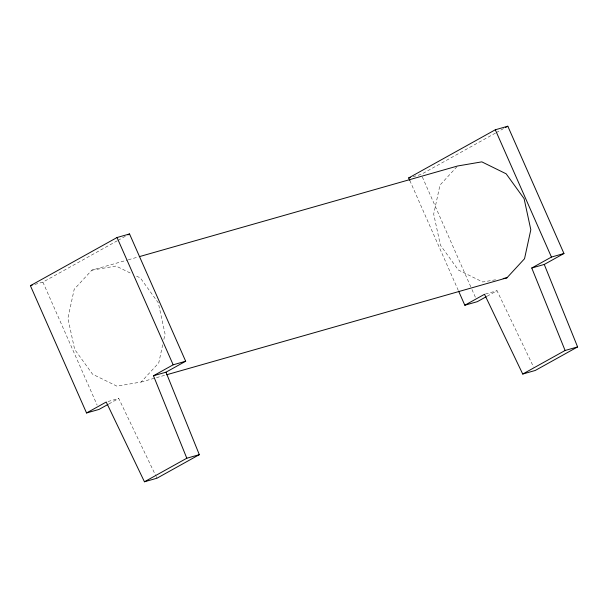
<?xml version="1.0" encoding="UTF-8"?>
<svg xmlns="http://www.w3.org/2000/svg" width="608" height="608" viewBox="0 0 608 608"><rect width="100%" height="100%" fill="white"/><g stroke="black" fill="none" stroke-linecap="round" stroke-linejoin="round"><path stroke-width="0.46" stroke-dasharray="3.04 2.28" d="M162.686 344.782L158.756 362.892L141.14 382.022L116.918 386.164L92.576 374.209L74.64 349.364L67.914 318.288L74.199 289.302L91.816 270.18L127.391 260.042M163.864 339.348L165.049 333.914L158.316 302.837L140.38 277.993L135.348 275.515M456.965 166.683L439.979 185.121L433.694 214.107L440.42 245.184L458.356 270.028L482.699 281.983L496.675 279.589M34.869 284.415L42.902 282.127L117.154 240.844M117.982 240.38L125.408 236.254M495.444 133.099L421.192 174.382L413.151 176.677M496.265 132.643L503.69 128.516M108.893 403.932L118.735 398.46L155.732 475.676M487.175 296.195L497.017 290.723L533.611 367.08M128.303 259.783L138.335 256.926M141.14 382.022L165.771 375.007M108.019 401.516L118.735 398.46M485.412 294.029L497.017 290.723M91.816 270.18L116.037 266.038L131.146 273.456M156.134 476.52L156.948 478.222M422.332 176.981L471.603 288.678M471.983 289.545L475.798 298.201M409.83 180.546L458.333 290.51M42.902 282.127L97.136 405.08"/><path stroke-width="0.91" d="M166.683 374.748L506.92 277.841L524.537 258.719L530.822 229.733L524.096 198.656L506.16 173.812L481.817 161.857L457.596 165.999L139.247 256.667M30.4 285.692L117.025 237.523L129.534 233.958L185.668 361.243L165.976 372.195L153.474 375.752L186.808 458.227L144.446 481.779L106.233 402.025L86.541 412.969L30.4 285.692L32.186 285.182M127.878 234.878L129.534 233.958M409.83 180.546L408.682 177.946L495.307 129.778L507.817 126.221L563.958 253.506L544.259 264.45L531.757 268.014L565.098 350.482L522.728 374.042L484.515 294.28L464.824 305.231L458.713 291.376M505.339 127.596L507.817 126.221M153.474 375.752L173.166 364.808L185.668 361.243M108.072 404.388L99.043 409.412L86.541 412.969M531.757 268.014L551.448 257.062L563.958 253.506M165.976 372.195L199.318 454.662L156.948 478.222L144.446 481.779M486.354 296.651L477.326 301.667L464.824 305.231M544.259 264.45L577.6 346.917L535.23 370.477L522.728 374.042M408.682 177.946L410.468 177.437M186.808 458.227L199.318 454.662M565.098 350.482L577.6 346.917M503.196 278.479L506.92 277.841M495.307 129.778L551.448 257.062M117.025 237.523L173.166 364.808"/></g></svg>
